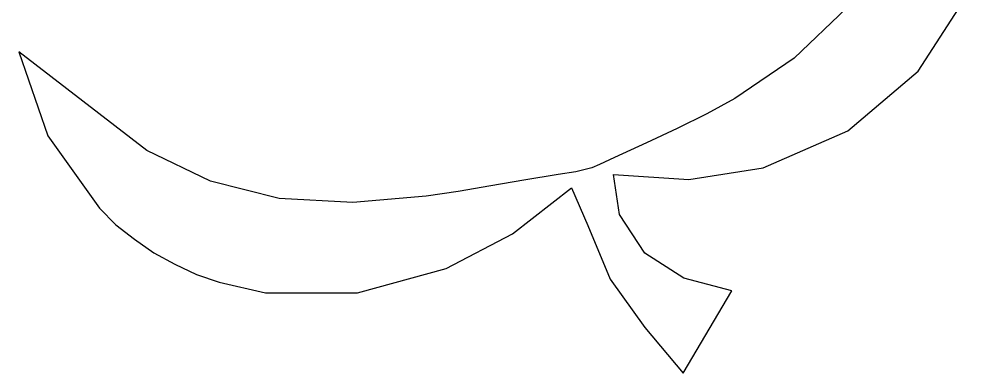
# Model space of a CAD drawing. Extents: x 0 to 203, y 8 to 351.
# Drawn here: x 10.01 to 28.07, y 87.2 to 93.94 of the extents above; entities that cross this region are included whole.
import ezdxf

# ---------------------------------------------------------------- set-up
doc = ezdxf.new("R2010")
doc.units = 0

msp = doc.modelspace()

# ---------------------------------------------------------------- linework, layer by layer
at = {"layer": 'Layer 1'}
for p, q in [((27.116325, 92.943563), (28.065682, 94.408264)), ((25.750416, 94.138203), (24.76015, 93.19114)), ((12.43796, 91.435036), (10.00523, 93.309146)), ((10.00523, 93.309146), (10.554929, 91.709822)), ((24.76015, 93.19114), (23.626396, 92.421623)), ((25.776094, 91.807384), (27.116325, 92.943563)), ((23.626396, 92.421623), (23.094154, 92.127322)), ((23.094154, 92.127322), (22.533097, 91.848913)), ((22.533097, 91.848913), (21.947817, 91.576789)), ((24.165415, 91.105363), (25.776094, 91.807384)), ((10.554929, 91.709822), (11.5379, 90.333676)), ((21.947817, 91.576789), (21.34036, 91.299861)), ((13.648782, 90.846996), (12.43796, 91.435036)), ((21.34036, 91.299861), (21.053967, 91.16786)), ((20.605138, 91.02862), (20.26832, 90.978297)), ((20.909255, 91.1002), (20.605138, 91.02862)), ((21.053967, 91.16786), (20.909255, 91.1002)), ((22.750023, 90.882476), (24.165415, 91.105363)), ((14.95445, 90.519717), (13.648782, 90.846996)), ((19.615588, 90.870028), (18.983693, 90.759072)), ((20.26832, 90.978297), (19.615588, 90.870028)), ((21.434006, 90.216809), (21.320155, 90.974632)), ((21.320155, 90.974632), (22.750023, 90.882476)), ((18.983693, 90.759072), (18.364156, 90.654368)), ((19.397366, 89.847254), (20.521034, 90.723217)), ((20.521034, 90.723217), (20.828117, 90.002967)), ((16.35618, 90.445773), (14.95445, 90.519717)), ((17.75472, 90.565765), (16.35618, 90.445773)), ((18.364156, 90.654368), (17.75472, 90.565765)), ((11.5379, 90.333676), (11.850989, 90.021152)), ((21.917373, 89.481163), (21.434006, 90.216809)), ((11.850989, 90.021152), (12.203766, 89.747936)), ((20.828117, 90.002967), (21.258302, 88.986897)), ((18.133434, 89.189667), (19.397366, 89.847254)), ((12.203766, 89.747936), (12.570034, 89.484674)), ((12.570034, 89.484674), (12.969852, 89.270676)), ((22.6598, 89.0062), (21.917373, 89.481163)), ((12.969852, 89.270676), (13.380485, 89.072215)), ((13.380485, 89.072215), (13.812508, 88.925208)), ((16.447479, 88.726839), (18.133434, 89.189667)), ((13.812508, 88.925208), (14.699154, 88.723109)), ((21.258302, 88.986897), (21.914987, 88.063032)), ((23.571602, 88.759476), (22.6598, 89.0062)), ((22.6598, 89.0062), (22.6598, 89.0062)), ((14.699154, 88.723109), (16.447479, 88.726839)), ((22.645406, 87.198456), (23.571602, 88.759476)), ((21.914987, 88.063032), (22.645406, 87.198456))]:
    msp.add_line(p, q, dxfattribs=at)

doc.saveas('drawing.dxf')
